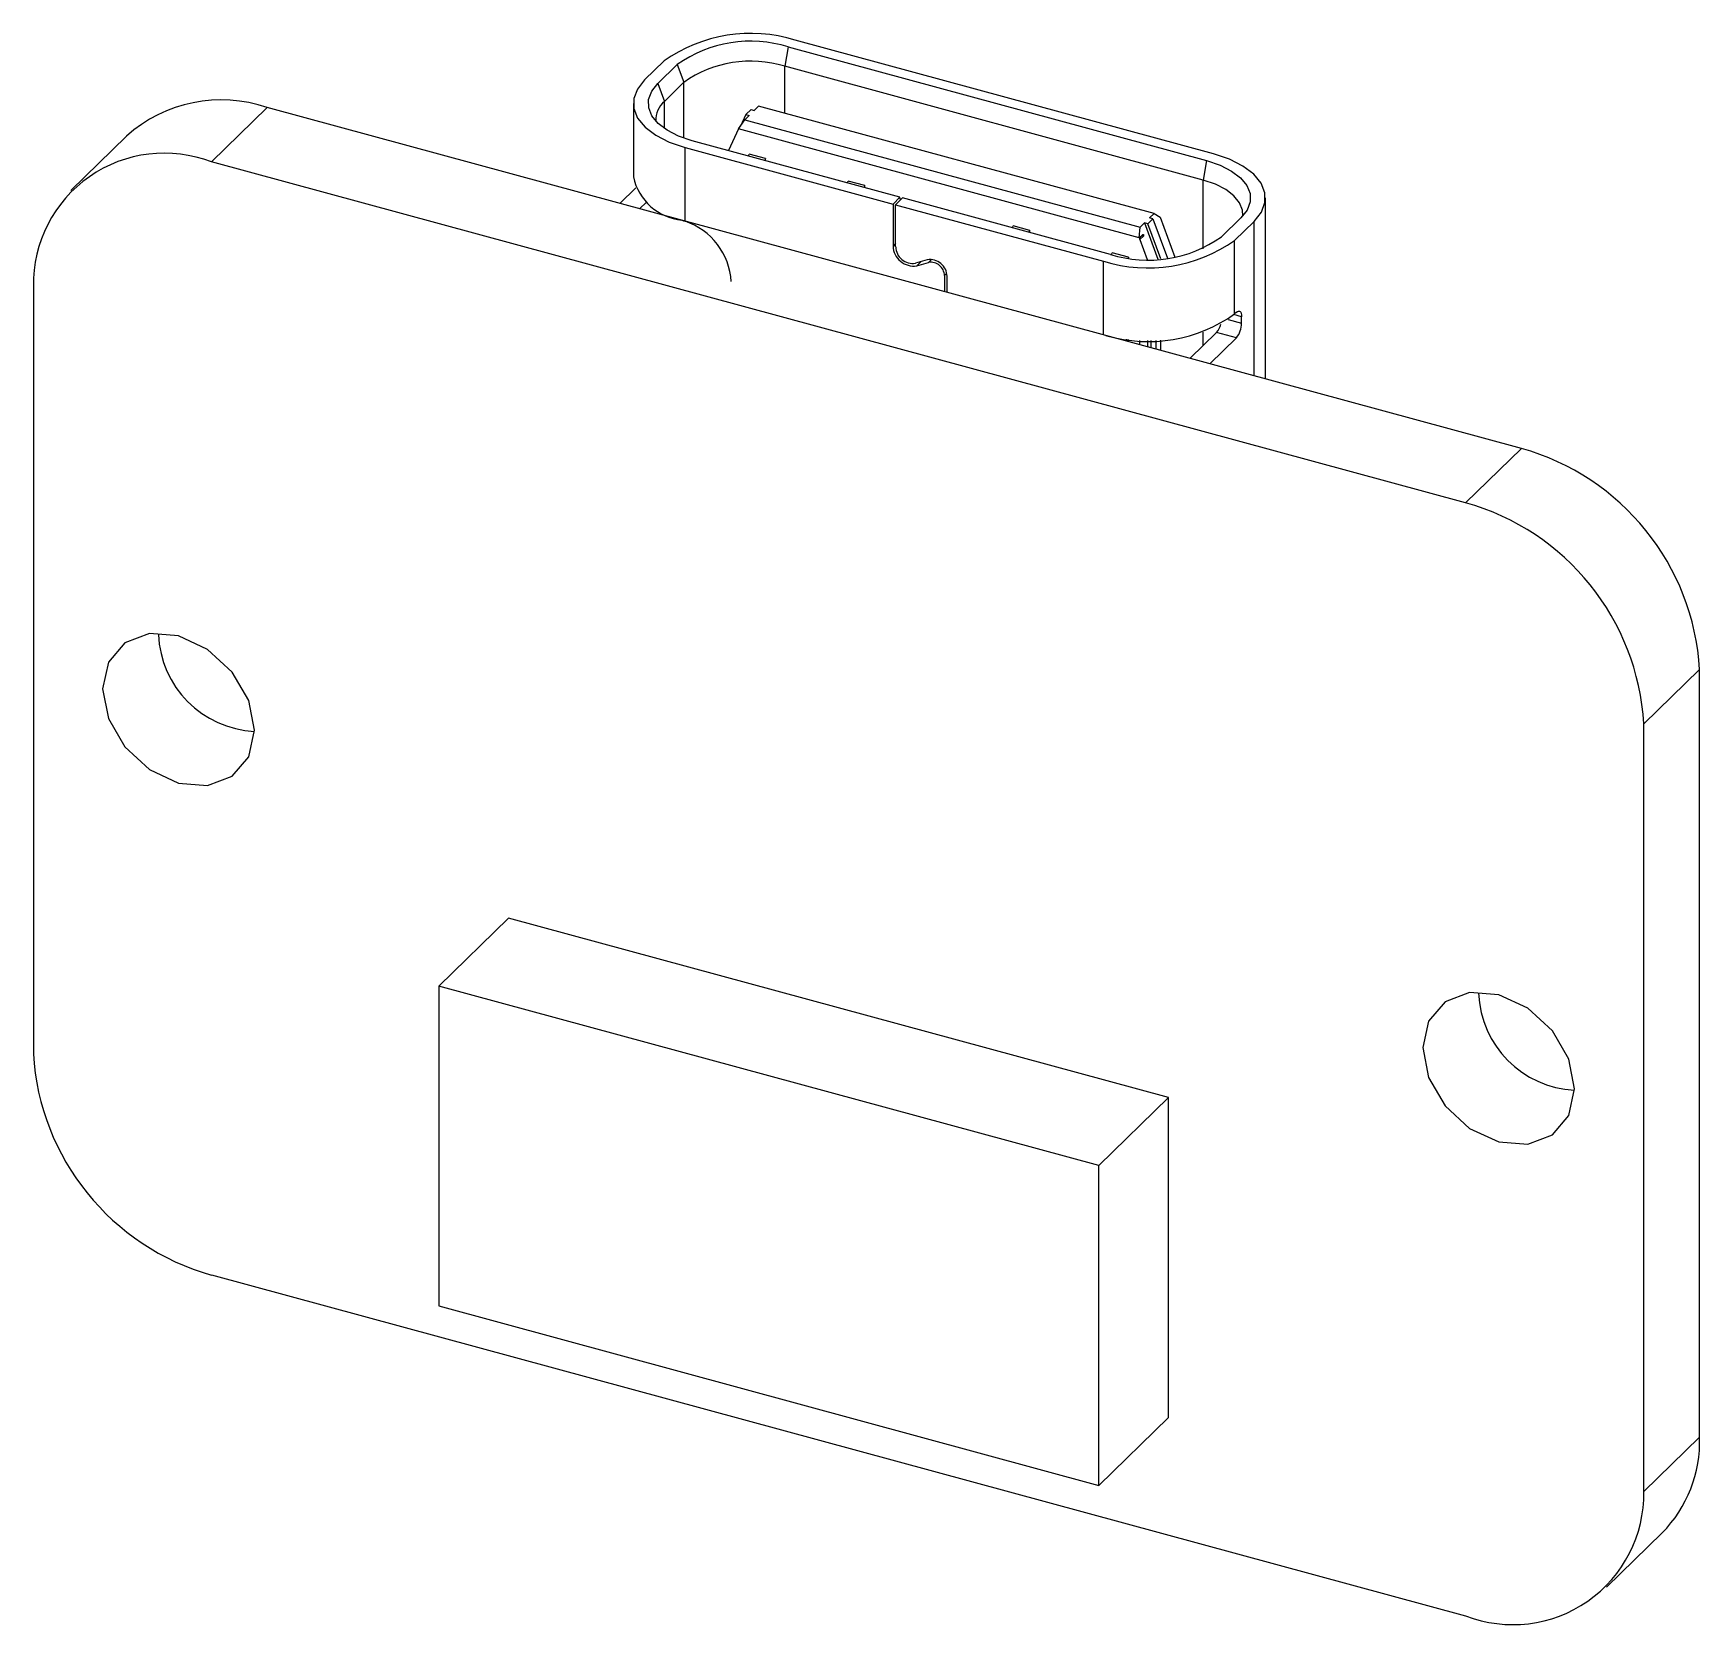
# Model space of a CAD drawing. Header units: millimetres. Extents: x 2210 to 4733, y 577 to 1929.
# Drawn here: x 2441.74 to 2464.07, y 1439.13 to 1460.45 of the extents above; entities that cross this region are included whole.
import ezdxf

# ---------------------------------------------------------------- set-up
doc = ezdxf.new("R2010")
doc.units = ezdxf.units.MM

msp = doc.modelspace()

# ---------------------------------------------------------------- linework, layer by layer
at = {"color": 5, "linetype": 'Continuous', "lineweight": 25}
for p, q in [((2451.855, 1460.27), (2451.808, 1460.01)), ((2451.855, 1460.27), (2457.462, 1458.746)), ((2457.556, 1458.837), (2451.948, 1460.361)), ((2450.192, 1460.081), (2449.931, 1459.826)), ((2450.107, 1459.778), (2450.369, 1460.033)), ((2450.369, 1460.033), (2450.457, 1459.795)), ((2457.416, 1458.486), (2451.808, 1460.01)), ((2451.808, 1459.381), (2451.808, 1460.01)), ((2450.457, 1459.795), (2450.196, 1459.54)), ((2450.457, 1459.047), (2450.457, 1459.795)), ((2450.107, 1459.778), (2450.196, 1459.54)), ((2449.78, 1459.513), (2449.78, 1458.528)), ((2450.196, 1459.177), (2450.196, 1459.54)), ((2451.287, 1459.362), (2451.215, 1459.208)), ((2451.272, 1459.294), (2451.331, 1459.35)), ((2451.287, 1459.362), (2451.357, 1459.431)), ((2451.287, 1459.362), (2451.331, 1459.35)), ((2451.357, 1459.431), (2451.401, 1459.419)), ((2451.401, 1459.419), (2451.459, 1459.476)), ((2456.757, 1458.036), (2451.459, 1459.476)), ((2451.19, 1459.172), (2451.055, 1458.88)), ((2451.19, 1459.172), (2451.272, 1459.294)), ((2456.559, 1457.713), (2451.19, 1459.172)), ((2451.272, 1459.294), (2456.57, 1457.854)), ((2450.474, 1458.921), (2453.26, 1458.164)), ((2450.474, 1457.934), (2450.474, 1458.921)), ((2453.353, 1458.255), (2450.567, 1459.012)), ((2451.553, 1458.773), (2451.332, 1458.833)), ((2451.553, 1458.744), (2451.553, 1458.773)), ((2457.462, 1458.746), (2457.416, 1458.486)), ((2452.88, 1458.412), (2452.659, 1458.472)), ((2457.416, 1457.565), (2457.416, 1458.486)), ((2449.599, 1458.173), (2449.812, 1458.381)), ((2452.88, 1458.384), (2452.88, 1458.412)), ((2453.353, 1458.255), (2453.26, 1458.164)), ((2453.388, 1458.246), (2453.295, 1458.155)), ((2453.362, 1458.22), (2453.353, 1458.255)), ((2456.174, 1457.488), (2453.388, 1458.246)), ((2458.249, 1455.822), (2458.249, 1458.245)), ((2449.864, 1458.101), (2449.956, 1458.191)), ((2453.26, 1458.164), (2453.26, 1457.601)), ((2453.295, 1458.155), (2456.081, 1457.397)), ((2453.295, 1457.591), (2453.295, 1458.155)), ((2456.698, 1457.979), (2456.757, 1458.036)), ((2456.757, 1458.036), (2456.839, 1457.986)), ((2455.091, 1457.811), (2454.87, 1457.871)), ((2455.091, 1457.783), (2455.091, 1457.811)), ((2456.559, 1457.713), (2456.57, 1457.854)), ((2456.57, 1457.854), (2456.628, 1457.911)), ((2456.628, 1457.911), (2456.808, 1457.426)), ((2456.673, 1457.899), (2456.628, 1457.911)), ((2456.673, 1457.899), (2456.743, 1457.967)), ((2456.847, 1457.429), (2456.673, 1457.899)), ((2456.743, 1457.967), (2456.698, 1457.979)), ((2456.743, 1457.967), (2456.939, 1457.438)), ((2456.839, 1457.986), (2457.037, 1457.452)), ((2457.922, 1457.98), (2457.66, 1457.725)), ((2457.837, 1457.677), (2458.099, 1457.932)), ((2458.099, 1455.863), (2458.099, 1457.932)), ((2453.295, 1457.635), (2453.26, 1457.601)), ((2456.605, 1457.758), (2456.559, 1457.713)), ((2456.568, 1457.71), (2456.559, 1457.713)), ((2456.614, 1457.756), (2456.568, 1457.71)), ((2456.568, 1457.689), (2456.614, 1457.735)), ((2456.568, 1457.689), (2456.568, 1457.71)), ((2456.568, 1457.689), (2456.666, 1457.423)), ((2456.605, 1457.758), (2456.614, 1457.756)), ((2456.614, 1457.756), (2456.614, 1457.735)), ((2457.837, 1456.691), (2457.837, 1457.677)), ((2453.719, 1457.416), (2453.56, 1457.37)), ((2453.635, 1457.392), (2453.578, 1457.336)), ((2453.578, 1457.336), (2453.737, 1457.382)), ((2453.777, 1457.421), (2453.737, 1457.382)), ((2456.081, 1456.412), (2456.081, 1457.397)), ((2456.417, 1457.451), (2456.196, 1457.511)), ((2456.417, 1457.451), (2456.414, 1457.441)), ((2456.417, 1457.44), (2456.417, 1457.451)), ((2453.98, 1457.235), (2453.949, 1457.205)), ((2453.949, 1457.205), (2453.949, 1456.991)), ((2453.985, 1456.981), (2453.985, 1457.196)), ((2457.931, 1456.654), (2457.827, 1456.682)), ((2457.861, 1456.714), (2457.837, 1456.691)), ((2457.24, 1456.097), (2457.595, 1456.443)), ((2457.416, 1456.268), (2457.416, 1456.449)), ((2457.861, 1456.371), (2457.595, 1456.443)), ((2457.749, 1456.617), (2457.931, 1456.568)), ((2457.931, 1456.568), (2457.931, 1456.654)), ((2456.109, 1456.404), (2456.126, 1456.4)), ((2456.173, 1456.389), (2456.173, 1456.387)), ((2456.394, 1456.327), (2456.394, 1456.352)), ((2456.417, 1456.32), (2456.417, 1456.349)), ((2456.568, 1456.279), (2456.568, 1456.337)), ((2456.673, 1456.251), (2456.673, 1456.334)), ((2456.717, 1456.239), (2456.717, 1456.334)), ((2456.787, 1456.22), (2456.787, 1456.336)), ((2456.848, 1456.203), (2456.848, 1456.339)), ((2457.505, 1456.024), (2457.861, 1456.371))]:
    msp.add_line(p, q, dxfattribs=at)
at = {"color": 7, "linetype": 'Continuous', "lineweight": 25}
for p, q in [((2444.129, 1458.728), (2444.875, 1459.457)), ((2461.679, 1454.89), (2444.875, 1459.457)), ((2442.989, 1459.075), (2442.243, 1458.346)), ((2460.932, 1454.161), (2444.129, 1458.728)), ((2441.741, 1457.063), (2441.741, 1446.777)), ((2460.932, 1454.161), (2461.679, 1454.89)), ((2463.32, 1451.198), (2464.067, 1451.927)), ((2464.067, 1441.641), (2464.067, 1451.927)), ((2463.32, 1440.912), (2463.32, 1451.198)), ((2444.129, 1443.814), (2460.932, 1439.247)), ((2463.32, 1440.912), (2464.067, 1441.641)), ((2462.818, 1439.629), (2463.565, 1440.358))]:
    msp.add_line(p, q, dxfattribs=at)
at = {"color": 1, "linetype": 'Continuous', "lineweight": 25}
for p, q in [((2447.175, 1447.685), (2448.108, 1448.596)), ((2456.953, 1446.192), (2448.108, 1448.596)), ((2456.019, 1445.281), (2447.175, 1447.685)), ((2447.175, 1447.685), (2447.175, 1443.399)), ((2456.019, 1445.281), (2456.953, 1446.192)), ((2456.953, 1441.906), (2456.953, 1446.192)), ((2456.019, 1440.995), (2456.019, 1445.281)), ((2447.175, 1443.399), (2456.019, 1440.995)), ((2456.019, 1440.995), (2456.953, 1441.906))]:
    msp.add_line(p, q, dxfattribs=at)
at = {"color": 5, "linetype": 'Continuous', "lineweight": 25, "flags": 128}
for points in [[(2449.931, 1459.826), (2449.834, 1459.704), (2449.786, 1459.576), (2449.787, 1459.444), (2449.838, 1459.316), (2449.937, 1459.195), (2450.08, 1459.086), (2450.261, 1458.994), (2450.474, 1458.921)], [(2450.567, 1459.012), (2450.387, 1459.074), (2450.234, 1459.152), (2450.113, 1459.244), (2450.029, 1459.346), (2449.986, 1459.455), (2449.985, 1459.566), (2450.026, 1459.675), (2450.107, 1459.778)], [(2451.324, 1458.807), (2451.327, 1458.816), (2451.332, 1458.833)], [(2451.553, 1458.773), (2451.548, 1458.756), (2451.545, 1458.747)], [(2457.462, 1458.746), (2457.642, 1458.684), (2457.795, 1458.606), (2457.916, 1458.514), (2458, 1458.412), (2458.043, 1458.303), (2458.044, 1458.192), (2458.003, 1458.083), (2457.922, 1457.98)], [(2458.099, 1457.932), (2458.195, 1458.054), (2458.243, 1458.183), (2458.242, 1458.314), (2458.191, 1458.442), (2458.092, 1458.563), (2457.949, 1458.672), (2457.768, 1458.764), (2457.556, 1458.837)], [(2452.651, 1458.446), (2452.653, 1458.455), (2452.659, 1458.472)], [(2457.948, 1458.007), (2457.944, 1458.084), (2457.904, 1458.182), (2457.828, 1458.276), (2457.719, 1458.359), (2457.579, 1458.43), (2457.416, 1458.486)], [(2452.88, 1458.412), (2452.874, 1458.395), (2452.872, 1458.386)], [(2454.862, 1457.845), (2454.864, 1457.854), (2454.87, 1457.871)], [(2455.091, 1457.811), (2455.085, 1457.794), (2455.083, 1457.785)], [(2456.188, 1457.485), (2456.191, 1457.494), (2456.196, 1457.511)], [(2457.861, 1456.714), (2457.874, 1456.725), (2457.887, 1456.73), (2457.9, 1456.73), (2457.91, 1456.725), (2457.919, 1456.714), (2457.925, 1456.698), (2457.929, 1456.678), (2457.931, 1456.654)]]:
    msp.add_lwpolyline(points, dxfattribs=at)
at = {"color": 7, "linetype": 'Continuous', "lineweight": 25, "flags": 128}
for points in [[(2442.669, 1451.667), (2442.747, 1451.269), (2442.967, 1450.889), (2443.297, 1450.586), (2443.686, 1450.405), (2444.076, 1450.375), (2444.406, 1450.499), (2444.626, 1450.758), (2444.703, 1451.115), (2444.626, 1451.513), (2444.406, 1451.893), (2444.076, 1452.196), (2443.686, 1452.377), (2443.297, 1452.408), (2442.967, 1452.284), (2442.747, 1452.024), (2442.669, 1451.667)], [(2460.358, 1446.86), (2460.435, 1446.462), (2460.656, 1446.082), (2460.985, 1445.779), (2461.375, 1445.598), (2461.764, 1445.567), (2462.094, 1445.691), (2462.314, 1445.951), (2462.392, 1446.307), (2462.314, 1446.706), (2462.094, 1447.085), (2461.764, 1447.389), (2461.375, 1447.569), (2460.985, 1447.6), (2460.656, 1447.476), (2460.435, 1447.216), (2460.358, 1446.86)]]:
    msp.add_lwpolyline(points, dxfattribs=at)
at = {"color": 5, "linetype": 'Continuous', "lineweight": 25}
for centre, radius, start, end in [((2451.352, 1458.448), 2.003, 72.696, 125.3989), ((2451.351, 1458.651), 1.695, 72.696, 125.3989), ((2451.35, 1458.538), 1.541, 72.696, 125.3989), ((2450.407, 1459.291), 0.326, 130.3875, 182.5545), ((2450.508, 1458.689), 0.745, 192.5121, 263.9896), ((2450.183, 1457.07), 0.911, 3.3969, 71.4057), ((2453.536, 1457.609), 0.276, 181.7267, 278.7971), ((2453.525, 1457.598), 0.23, 181.7267, 278.7971), ((2456.677, 1459.31), 2.003, 252.696, 305.3989), ((2456.678, 1459.107), 1.695, 252.696, 305.3989), ((2453.755, 1457.189), 0.23, 1.7267, 98.7971), ((2453.765, 1457.2), 0.184, 1.7267, 98.7971), ((2456.681, 1458.311), 1.99, 253.7939, 305.5194), ((2457.397, 1456.616), 0.263, 318.8811, 346.6399), ((2457.624, 1456.566), 0.307, 320.5129, 0.3434)]:
    msp.add_arc(centre, radius, start, end, dxfattribs=at)
at = {"color": 7, "linetype": 'Continuous', "lineweight": 25}
for centre, radius, start, end in [((2444.259, 1457.654), 1.905, 71.1228, 131.7873), ((2443.496, 1457.091), 1.755, 68.8623, 180.9223), ((2460.794, 1451.733), 3.279, 3.3916, 74.3338), ((2460.047, 1451.004), 3.279, 3.3916, 74.3338), ((2444.774, 1452.454), 1.359, 182.4143, 267.0141), ((2462.462, 1447.646), 1.359, 182.4143, 267.0141), ((2445.014, 1446.971), 3.279, 183.3916, 254.3338), ((2462.325, 1441.583), 1.743, 315.3545, 1.9113), ((2461.565, 1440.884), 1.755, 248.8623, 0.9223)]:
    msp.add_arc(centre, radius, start, end, dxfattribs=at)
at = {"color": 5, "linetype": 'Continuous', "lineweight": 25}
msp.add_open_spline([(2450.43, 1457.948), (2450.438, 1457.946), (2450.452, 1457.941), (2450.467, 1457.936), (2450.474, 1457.934)], degree=3, knots=[0, 0, 0, 0, 0.56, 1, 1, 1, 1], dxfattribs=at)

doc.saveas('drawing.dxf')
